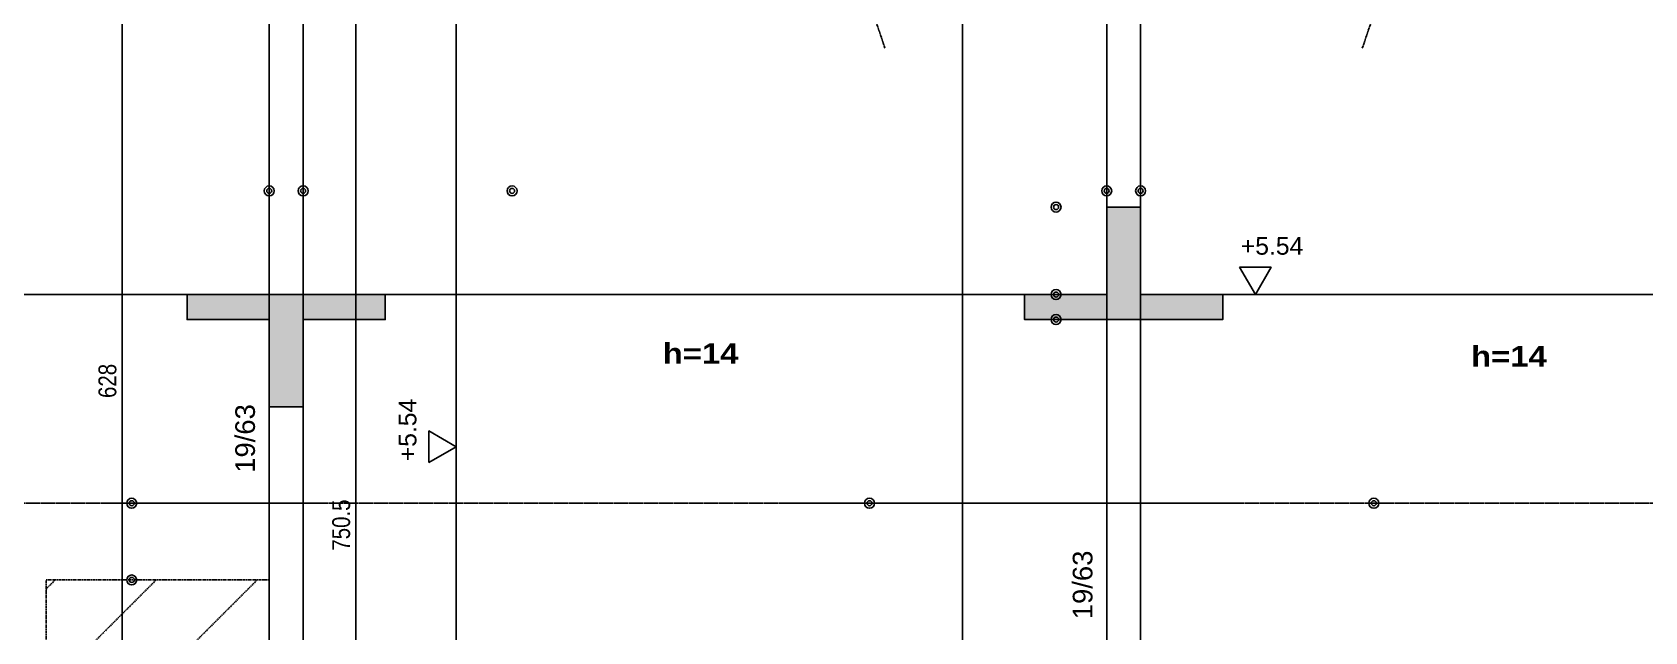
# Model space of a CAD drawing. Extents: x -15895 to 12929, y -2522 to 15173.
# Drawn here: x -13287 to -12384, y 12982 to 13318 of the extents above; entities that cross this region are included whole.
import ezdxf

# ---------------------------------------------------------------- set-up
doc = ezdxf.new("R2010")
doc.units = 0
doc.header["$PDMODE"] = 35
doc.header["$PDSIZE"] = -10
for name, pattern in [('ESTILO_TQS_0001', [1, 0.7, -0.3]), ('ESTILO_TQS_0002', [0.4, 0.1, -0.3]), ('ESTILO_TQS_0006', [0.3, 0.2, -0.1]), ('ESTILO_TQS_0007', [2.1, 1.5, -0.2, 0.2, -0.2])]:
    doc.linetypes.add(name, pattern=pattern)
for name, color, linetype in [('COTA', 241, 'Continuous'), ('MTH-224', 4, 'Continuous'), ('MTH-DIM-VIGA', 3, 'Continuous'), ('MTH-EIXO-214', 4, 'Continuous'), ('MTH-EIXO-217', 8, 'Continuous'), ('MTH-FACE-VIGA', 7, 'Continuous'), ('MTH-LINHA-SEÇÃO', 16, 'Continuous'), ('MTH-SIMB_COTA', 3, 'Continuous'), ('MTH-SOMBRA21', 150, 'Continuous'), ('MTH-TRACEJADO-216', 1, 'Continuous'), ('MTH-TXT', 4, 'Continuous'), ('MTH-TXT-NEGRITO', 5, 'Continuous'), ('MTH-VIGA-INVERTIDA', 7, 'ESTILO_TQS_0002')]:
    doc.layers.add(name, color=color, linetype=linetype)
doc.styles.add('COTA TECNICA', font='techl___.ttf', dxfattribs={"height": 10})
doc.styles.add('TQS_ARIAL', font='arial.ttf')
doc.styles.add('TQS_ARIAL_BLACK', font='ariblk.ttf')
doc.dimstyles.new('PAINEL', dxfattribs={"dimtxt": 10, "dimasz": 3, "dimexe": 3, "dimexo": 3, "dimgap": 3, "dimtad": 1, "dimdec": 1, "dimzin": 12, "dimdsep": 46, "dimtxsty": 'COTA TECNICA', "dimblk1": 'OBLIQUE', "dimblk2": 'OBLIQUE', "dimsah": 1, "dimcen": 0.9, "dimclrd": 4, "dimclre": 4, "dimclrt": 240, "dimadec": 1, "dimazin": 3, "dimtfac": 1, "dimtdec": 1, "dimtmove": 0, "dimatfit": 3, "dimfxl": 1, "dimtolj": 1, "dimtzin": 12, "dimarcsym": 0})

# ---------------------------------------------------------------- blocks, each defined once
blk = doc.blocks.new('_Oblique')
at = {"color": 0, "linetype": 'ByBlock', "lineweight": -2}
blk.add_line((-0.5, -0.5), (0.5, 0.5), dxfattribs=at)
blk = doc.blocks.new('*D1994')
at = {"layer": 'COTA', "color": 4, "lineweight": -2, "transparency": 16777216}
for p, q in [((-13157.16, 13412.66), (-13239.6, 13412.66)), ((-13236.6, 12784.66), (-13236.6, 13412.66)), ((-13157.16, 12784.66), (-13239.6, 12784.66))]:
    blk.add_line(p, q, dxfattribs=at)
at = {"layer": 'Defpoints', "color": 0, "transparency": 16777216}
for p in [(-13236.6, 13412.66), (-13154.16, 13412.66), (-13154.16, 12784.66)]:
    blk.add_point(p, dxfattribs=at)
at = {"layer": 'COTA', "color": 4, "lineweight": -2, "transparency": 16777216, "xscale": 3, "yscale": 3, "zscale": 3}
for p, rotation in [((-13236.6, 13412.66), 90), ((-13236.6, 12784.66), 270)]:
    blk.add_blockref('_Oblique', p, dxfattribs=dict(at, rotation=rotation))
at = {"layer": 'COTA', "color": 240, "transparency": 16777216, "insert": (-13244.72, 13122.16), "char_height": 10, "attachment_point": 5, "rotation": 90, "style": 'COTA TECNICA'}
blk.add_mtext('\\A1;628', dxfattribs=at)
blk = doc.blocks.new('*D1996')
at = {"layer": 'COTA', "color": 4, "lineweight": -2, "transparency": 16777216}
for p, q in [((-13132.16, 13416.66), (-13102.7, 13416.66)), ((-13105.7, 12666.16), (-13105.7, 13416.66)), ((-13132.16, 12666.16), (-13102.7, 12666.16))]:
    blk.add_line(p, q, dxfattribs=at)
at = {"layer": 'Defpoints', "color": 0, "transparency": 16777216}
for p in [(-13135.16, 13416.66), (-13105.7, 13416.66), (-13135.16, 12666.16)]:
    blk.add_point(p, dxfattribs=at)
at = {"layer": 'COTA', "color": 4, "lineweight": -2, "transparency": 16777216, "xscale": 3, "yscale": 3, "zscale": 3}
for p, rotation in [((-13105.7, 13416.66), 90), ((-13105.7, 12666.16), 270)]:
    blk.add_blockref('_Oblique', p, dxfattribs=dict(at, rotation=rotation))
at = {"layer": 'COTA', "color": 240, "transparency": 16777216, "insert": (-13113.81, 13041.41), "char_height": 10, "attachment_point": 5, "rotation": 90, "style": 'COTA TECNICA'}
blk.add_mtext('\\A1;750.5', dxfattribs=at)
blk = doc.blocks.new('*D2012')
at = {"layer": 'COTA', "color": 4, "lineweight": -2, "transparency": 16777216}
for p, q in [((-12688.16, 13416.66), (-12768.83, 13416.66)), ((-12765.83, 13416.66), (-12765.83, 12468.71)), ((-12688.16, 12468.71), (-12768.83, 12468.71))]:
    blk.add_line(p, q, dxfattribs=at)
at = {"layer": 'Defpoints', "color": 0, "transparency": 16777216}
for p in [(-12685.16, 13416.66), (-12765.83, 12468.71), (-12685.16, 12468.71)]:
    blk.add_point(p, dxfattribs=at)
at = {"layer": 'COTA', "color": 4, "lineweight": -2, "transparency": 16777216, "xscale": 3, "yscale": 3, "zscale": 3}
for p, rotation in [((-12765.83, 13416.66), 90), ((-12765.83, 12468.71), 270)]:
    blk.add_blockref('_Oblique', p, dxfattribs=dict(at, rotation=rotation))
at = {"layer": 'COTA', "color": 240, "transparency": 16777216, "insert": (-12773.94, 12942.69), "char_height": 10, "attachment_point": 5, "rotation": 90, "style": 'COTA TECNICA'}
blk.add_mtext('\\A1;947.9', dxfattribs=at)

msp = doc.modelspace()

# ---------------------------------------------------------------- linework, layer by layer
at = {"layer": 'MTH-224', "linetype": 'Continuous'}
for points in [[(-12610.74, 13185.87), (-12601.9, 13170.57), (-12593.07, 13185.87), (-12610.74, 13185.87)], [(-13064.72, 13076.49), (-13049.42, 13085.32), (-13064.72, 13094.15), (-13064.72, 13076.49)]]:
    msp.add_lwpolyline(points, dxfattribs=at)
at = {"layer": 'MTH-EIXO-214', "linetype": 'ESTILO_TQS_0007'}
msp.add_line((-15560.66, 13053.66), (-9790.66, 13053.66), dxfattribs=at)
at = {"layer": 'MTH-EIXO-217', "linetype": 'ESTILO_TQS_0007'}
for p, q in [((-12809.32, 13308.53), (-12850.48, 13430.66)), ((-12542.01, 13308.53), (-12500.85, 13430.66))]:
    msp.add_line(p, q, dxfattribs=at)
at = {"layer": 'MTH-FACE-VIGA', "linetype": 'Continuous'}
for p, q in [((-13154.16, 13416.66), (-13154.16, 12827.66)), ((-13135.16, 12827.66), (-13135.16, 13416.66))]:
    msp.add_line(p, q, dxfattribs=at)
at = {"layer": 'MTH-LINHA-SEÇÃO', "linetype": 'Continuous'}
for p, q in [((-13049.42, 12920.66), (-13049.42, 13430.66)), ((-15357.16, 13170.57), (-12685.16, 13170.57)), ((-12666.16, 13170.57), (-9994.16, 13170.57))]:
    msp.add_line(p, q, dxfattribs=at)
for points in [[(-12685.16, 13156.57), (-12685.16, 13219.57), (-12666.16, 13219.57), (-12666.16, 13156.57), (-12685.16, 13156.57)], [(-13154.16, 13170.57), (-13200.16, 13170.57), (-13200.16, 13156.57), (-13154.16, 13156.57), (-13154.16, 13170.57)], [(-13154.16, 13107.57), (-13154.16, 13170.57), (-13135.16, 13170.57), (-13135.16, 13107.57), (-13154.16, 13107.57)], [(-13089.16, 13170.57), (-13135.16, 13170.57), (-13135.16, 13156.57), (-13089.16, 13156.57), (-13089.16, 13170.57)], [(-12685.16, 13170.57), (-12731.16, 13170.57), (-12731.16, 13156.57), (-12685.16, 13156.57), (-12685.16, 13170.57)], [(-12620.16, 13170.57), (-12666.16, 13170.57), (-12666.16, 13156.57), (-12620.16, 13156.57), (-12620.16, 13170.57)]]:
    msp.add_lwpolyline(points, dxfattribs=at)
at = {"layer": 'MTH-SIMB_COTA', "linetype": 'Continuous'}
for centre, radius in [((-13154.16, 13228.64), 2.8), ((-13154.16, 13228.64), 1.4), ((-13135.16, 13228.64), 2.8), ((-13135.16, 13228.64), 1.4), ((-13018.16, 13228.64), 2.8), ((-13018.16, 13228.64), 2.8), ((-13018.16, 13228.64), 1.4), ((-13018.16, 13228.64), 1.4), ((-12685.16, 13228.64), 2.8), ((-12685.16, 13228.64), 1.4), ((-12666.16, 13228.64), 2.8), ((-12666.16, 13228.64), 1.4), ((-12713.52, 13219.57), 2.8), ((-12713.52, 13219.57), 1.4), ((-12713.52, 13170.57), 2.8), ((-12713.52, 13170.57), 2.8), ((-12713.52, 13170.57), 1.4), ((-12713.52, 13170.57), 1.4), ((-12713.52, 13156.57), 2.8), ((-12713.52, 13156.57), 1.4), ((-13231.18, 13053.66), 2.8), ((-13231.18, 13053.66), 2.8), ((-13231.18, 13053.66), 1.4), ((-13231.18, 13053.66), 1.4), ((-12817.98, 13053.66), 2.8), ((-12817.98, 13053.66), 2.8), ((-12817.98, 13053.66), 1.4), ((-12817.98, 13053.66), 1.4), ((-12535.54, 13053.66), 2.8), ((-12535.54, 13053.66), 1.4), ((-13231.18, 13010.66), 2.8), ((-13231.18, 13010.66), 2.8), ((-13231.18, 13010.66), 1.4), ((-13231.18, 13010.66), 1.4)]:
    msp.add_circle(centre, radius, dxfattribs=at)
at = {"layer": 'MTH-SOMBRA21', "linetype": 'Continuous'}
for points in [[(-12685.16, 13156.57), (-12685.16, 13219.57), (-12666.16, 13219.57)], [(-12685.16, 13156.57), (-12666.16, 13219.57), (-12666.16, 13156.57)], [(-13154.16, 13170.57), (-13200.16, 13170.57), (-13200.16, 13156.57)], [(-13154.16, 13170.57), (-13200.16, 13156.57), (-13154.16, 13156.57)], [(-13154.16, 13170.57), (-13154.16, 13156.57), (-13154.16, 13170.57)], [(-13154.16, 13107.57), (-13154.16, 13170.57), (-13135.16, 13170.57)], [(-13154.16, 13107.57), (-13135.16, 13170.57), (-13135.16, 13107.57)], [(-13089.16, 13170.57), (-13135.16, 13170.57), (-13135.16, 13156.57)], [(-13089.16, 13170.57), (-13135.16, 13156.57), (-13089.16, 13156.57)], [(-13089.16, 13170.57), (-13089.16, 13156.57), (-13089.16, 13170.57)], [(-12685.16, 13170.57), (-12731.16, 13170.57), (-12731.16, 13156.57)], [(-12685.16, 13170.57), (-12731.16, 13156.57), (-12685.16, 13156.57)], [(-12685.16, 13170.57), (-12685.16, 13156.57), (-12685.16, 13170.57)], [(-12620.16, 13170.57), (-12666.16, 13170.57), (-12666.16, 13156.57)], [(-12620.16, 13170.57), (-12666.16, 13156.57), (-12620.16, 13156.57)], [(-12620.16, 13170.57), (-12620.16, 13156.57), (-12620.16, 13170.57)], [(-12685.16, 13156.57), (-12666.16, 13156.57), (-12685.16, 13156.57)], [(-13154.16, 13107.57), (-13135.16, 13107.57), (-13154.16, 13107.57)]]:
    msp.add_solid(points, dxfattribs=at)
at = {"layer": 'MTH-TRACEJADO-216', "linetype": 'ESTILO_TQS_0001'}
for p, q in [((-13279.16, 12892.42), (-13160.92, 13010.66)), ((-13279.16, 12948.99), (-13217.49, 13010.66)), ((-13279.16, 13005.56), (-13274.06, 13010.66))]:
    msp.add_line(p, q, dxfattribs=at)
msp.add_lwpolyline([(-13279.16, 12780.66), (-13279.16, 13010.66), (-13154.16, 13010.66), (-13154.16, 12780.66), (-13279.16, 12780.66)], dxfattribs=at)
at = {"layer": 'MTH-VIGA-INVERTIDA', "linetype": 'ESTILO_TQS_0006'}
for p, q in [((-12685.16, 13416.66), (-12685.16, 12827.66)), ((-12666.16, 12827.66), (-12666.16, 13416.66))]:
    msp.add_line(p, q, dxfattribs=at)

# ---------------------------------------------------------------- texts
at = {"layer": 'MTH-DIM-VIGA', "linetype": 'Continuous', "style": 'TQS_ARIAL'}
for p in [(-13162.16, 13070.7), (-12693.16, 12988.66)]:
    msp.add_text('19/63', height=11, rotation=90, dxfattribs=at).set_placement(p)
at = {"layer": 'MTH-TXT', "linetype": 'Continuous', "style": 'TQS_ARIAL'}
msp.add_text('+5.54', height=9.9, dxfattribs=at).set_placement((-12610.04, 13192.89))
msp.add_text('+5.54', height=9.9, rotation=90, dxfattribs=at).set_placement((-13071.74, 13077.18))
at = {"layer": 'MTH-TXT-NEGRITO', "linetype": 'Continuous', "style": 'TQS_ARIAL_BLACK'}
for p in [(-12933.79, 13131.8), (-12481.11, 13130.23)]:
    msp.add_text('h=14', height=11.5, dxfattribs=at).set_placement(p)

# ---------------------------------------------------------------- dimensions: what is measured, and where the dimension line sits
at = {"layer": 'COTA'}
dim = msp.add_linear_dim(base=(-13236.6, 13412.66), p1=(-13154.16, 12784.66), p2=(-13154.16, 13412.66), angle=90, dimstyle='PAINEL', dxfattribs=at)
dim.commit()
dim.dimension.update_dxf_attribs({"geometry": '*D1994', "text_midpoint": (-13236.6, 13122.16), "dimtype": 160})
for base, p1, p2, picture, middle in [((-13105.7, 13416.66), (-13135.16, 12666.16), (-13135.16, 13416.66), '*D1996', (-13113.81, 13041.41)), ((-12765.8345, 12468.711), (-12685.1647, 13416.6599), (-12685.1647, 12468.711), '*D2012', (-12773.9369, 12942.6854))]:
    dim = msp.add_linear_dim(base=base, p1=p1, p2=p2, angle=90, dimstyle='PAINEL', dxfattribs=at)
    dim.commit()
    dim.dimension.update_dxf_attribs({"geometry": picture, "text_midpoint": middle})

doc.saveas('drawing.dxf')
